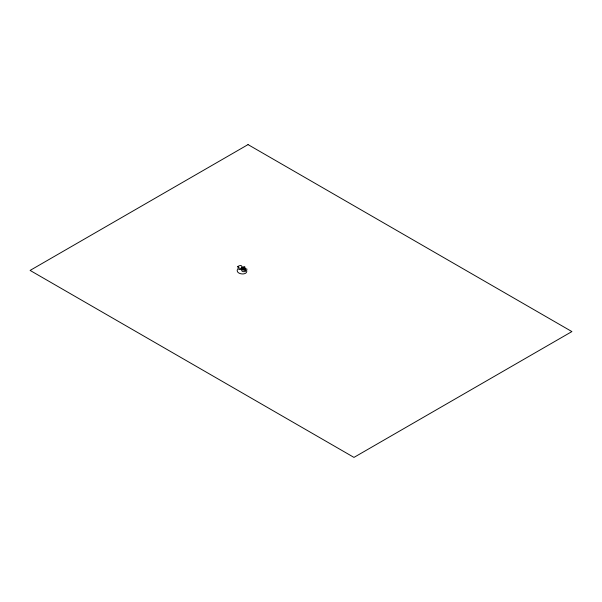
<?xml version="1.0" encoding="UTF-8"?>
<svg xmlns="http://www.w3.org/2000/svg" width="602" height="602" viewBox="0 0 602 602"><rect width="100%" height="100%" fill="white"/><g stroke="black" fill="none" stroke-linecap="round" stroke-linejoin="round"><path stroke-width="0.9" d="M237.986 267.551C237.173 269.418 240.499 270.042 241.733 269.267M237.466 269.372C235.096 274.489 247.926 275.972 246.73 270.441M241.688 269.688C240.619 271.991 246.406 272.661 245.864 270.17M243.78 268.718L242.516 268.981L242.237 268.161M242.516 267.898C240.762 266.107 245.774 267.717 242.734 267.95C237.978 270.306 249.612 271.224 244.653 267.89M244.103 268.025C242.937 268.77 245.902 269.102 244.924 268.123M244.194 267.875C242.027 268.906 247.016 269.199 244.713 267.943M244.194 268.959C242.395 269.41 245.481 270.772 245.323 269.365M246.715 268.763L246.978 269.515M237.798 266.46C241.711 272.48 244.645 262.54 237.798 266.46M243.818 266.972C244.901 268.59 245.646 265.903 243.818 266.972M248.032 144.6L30.1 270.418L353.968 457.4L571.9 331.582L248.032 144.6"/></g></svg>
